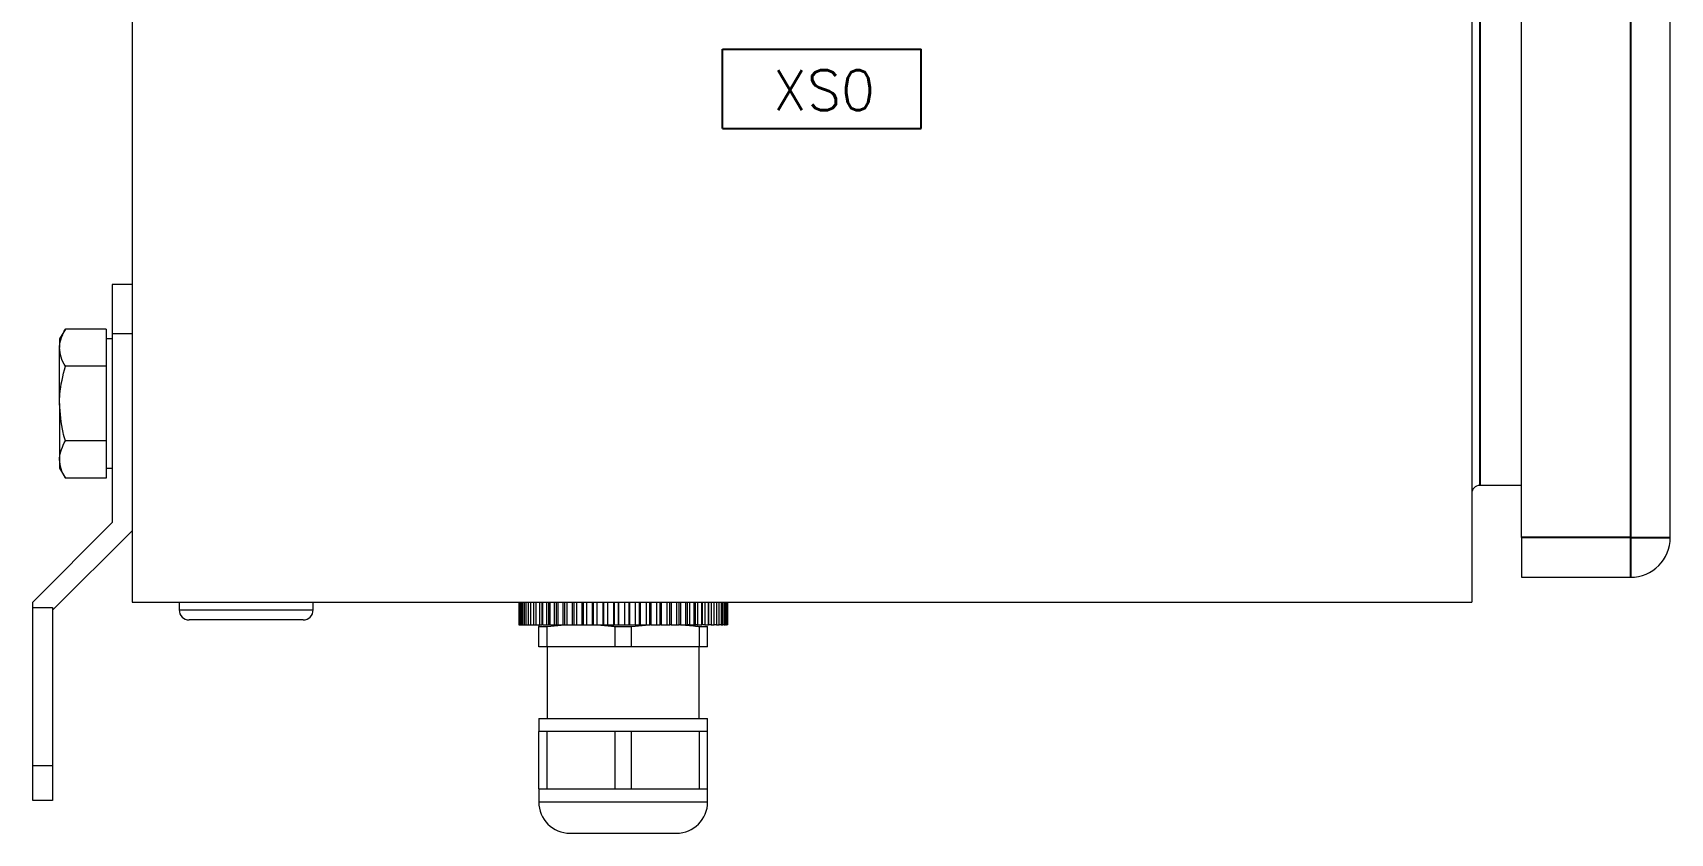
# Model space of a CAD drawing. Extents: x 4137 to 28680, y 2446 to 6814.
# Drawn here: x 4939.7 to 5104.7, y 4134.1 to 4214.7 of the extents above; entities that cross this region are included whole.
import ezdxf
from ezdxf.enums import TextEntityAlignment as Align

# ---------------------------------------------------------------- set-up
doc = ezdxf.new("R2010")
doc.units = 0
doc.header["$LTSCALE"] = 0.5
doc.layers.get('0').update_dxf_attribs({"linetype": 'CONTINUOUS'})
doc.layers.add('VOL', color=2, linetype='CONTINUOUS')
doc.styles.get("Standard").update_dxf_attribs({"font": 'simplex.shx'})

msp = doc.modelspace()

# ---------------------------------------------------------------- linework, layer by layer
at = {"color": 7, "linetype": 'Continuous', "lineweight": 15}
for p, q in [((4949.71, 4457.38), (4949.71, 4157.38)), ((5084.71, 4457.38), (5084.71, 4157.38)), ((5089.71, 4163.88), (5089.71, 4450.88)), ((5104.71, 4163.88), (5104.71, 4450.88)), ((4949.71, 4189.38), (4947.71, 4189.38)), ((4947.71, 4189.38), (4947.71, 4184.38)), ((4942.99, 4184.88), (4942.41, 4183.88)), ((4947.11, 4184.88), (4942.99, 4184.88)), ((4947.11, 4184.88), (4947.11, 4183.01)), ((4942.41, 4183.88), (4942.41, 4183.01)), ((4942.41, 4177.38), (4942.41, 4183.01)), ((4947.71, 4183.88), (4947.11, 4183.88)), ((4947.11, 4183.01), (4947.11, 4181.13)), ((4947.71, 4184.38), (4947.71, 4165.38)), ((4949.71, 4184.38), (4947.71, 4184.38)), ((4947.11, 4181.13), (4942.99, 4181.13)), ((4947.11, 4181.13), (4947.11, 4177.38)), ((4942.41, 4177.38), (4942.41, 4171.75)), ((4947.11, 4177.38), (4947.11, 4173.62)), ((4947.11, 4173.62), (4942.99, 4173.62)), ((4947.11, 4173.62), (4947.11, 4171.75)), ((4942.41, 4171.75), (4942.41, 4170.88)), ((4947.11, 4171.75), (4947.11, 4169.87)), ((4942.41, 4170.88), (4942.99, 4169.87)), ((4947.11, 4169.87), (4942.99, 4169.87)), ((4947.11, 4170.88), (4947.71, 4170.88)), ((5089.71, 4169.13), (5085.51, 4169.13)), ((4947.71, 4165.38), (4939.71, 4157.38)), ((4949.71, 4164.55), (4941.71, 4156.55)), ((5089.71, 4163.88), (5089.71, 4159.88)), ((5089.71, 4159.88), (5100.71, 4159.88)), ((4939.71, 4156.83), (4939.71, 4157.38)), ((4939.71, 4156.83), (4941.71, 4156.83)), ((4939.71, 4140.89), (4939.71, 4156.83)), ((4941.71, 4156.83), (4941.71, 4156.55)), ((4941.71, 4156.55), (4941.71, 4140.89)), ((4949.71, 4157.38), (5084.71, 4157.38)), ((4954.46, 4157.38), (4954.46, 4156.58)), ((4967.96, 4156.58), (4967.96, 4157.38)), ((4988.69, 4157.38), (4988.69, 4155.09)), ((4988.7, 4157.38), (4988.7, 4155.09)), ((4988.77, 4155.09), (4988.77, 4157.38)), ((4988.82, 4157.38), (4988.82, 4155.09)), ((4988.96, 4155.09), (4988.96, 4157.38)), ((4989.05, 4157.38), (4989.05, 4155.09)), ((4989.26, 4155.09), (4989.26, 4157.38)), ((4989.4, 4157.38), (4989.4, 4155.09)), ((4989.67, 4155.09), (4989.67, 4157.38)), ((4989.86, 4157.38), (4989.86, 4155.09)), ((4990.18, 4155.09), (4990.18, 4157.38)), ((4990.4, 4157.38), (4990.4, 4155.09)), ((4990.41, 4157.38), (4990.41, 4155.09)), ((4990.79, 4155.09), (4990.79, 4157.38)), ((4991, 4157.38), (4991, 4155.09)), ((4991.07, 4157.38), (4991.07, 4155.09)), ((4991.5, 4155.09), (4991.5, 4157.38)), ((4991.69, 4157.38), (4991.69, 4155.09)), ((4991.81, 4157.38), (4991.81, 4155.09)), ((4992.29, 4155.09), (4992.29, 4157.38)), ((4992.46, 4157.38), (4992.46, 4155.09)), ((4992.63, 4157.38), (4992.63, 4155.09)), ((4993.15, 4155.09), (4993.15, 4157.38)), ((4993.3, 4157.38), (4993.3, 4155.09)), ((4993.53, 4157.38), (4993.53, 4155.09)), ((4994.08, 4155.09), (4994.08, 4157.38)), ((4994.21, 4157.38), (4994.21, 4155.09)), ((4994.48, 4157.38), (4994.48, 4155.09)), ((4995.07, 4155.09), (4995.07, 4157.38)), ((4995.17, 4157.38), (4995.17, 4155.09)), ((4995.49, 4157.38), (4995.49, 4155.09)), ((4996.1, 4155.09), (4996.1, 4157.38)), ((4996.18, 4157.38), (4996.18, 4155.09)), ((4996.54, 4157.38), (4996.54, 4155.09)), ((4997.17, 4155.09), (4997.17, 4157.38)), ((4997.22, 4157.38), (4997.22, 4155.09)), ((4997.62, 4157.38), (4997.62, 4155.09)), ((4998.26, 4155.09), (4998.26, 4157.38)), ((4998.28, 4157.38), (4998.28, 4155.09)), ((4998.72, 4157.38), (4998.72, 4155.09)), ((4998.72, 4155.09), (4998.72, 4157.38)), ((4999.36, 4155.09), (4999.36, 4157.38)), ((4999.79, 4155.09), (4999.79, 4157.38)), ((4999.82, 4157.38), (4999.82, 4155.09)), ((5000.45, 4155.09), (5000.45, 4157.38)), ((5000.85, 4155.09), (5000.85, 4157.38)), ((5000.92, 4157.38), (5000.92, 4155.09)), ((5001.54, 4155.09), (5001.54, 4157.38)), ((5001.9, 4155.09), (5001.9, 4157.38)), ((5001.99, 4157.38), (5001.99, 4155.09)), ((5002.6, 4155.09), (5002.6, 4157.38)), ((5002.92, 4155.09), (5002.92, 4157.38)), ((5003.04, 4157.38), (5003.04, 4155.09)), ((5003.62, 4155.09), (5003.62, 4157.38)), ((5003.9, 4155.09), (5003.9, 4157.38)), ((5004.04, 4157.38), (5004.04, 4155.09)), ((5004.59, 4155.09), (5004.59, 4157.38)), ((5004.83, 4155.09), (5004.83, 4157.38)), ((5004.99, 4157.38), (5004.99, 4155.09)), ((5005.5, 4155.09), (5005.5, 4157.38)), ((5005.69, 4155.09), (5005.69, 4157.38)), ((5005.88, 4157.38), (5005.88, 4155.09)), ((5006.35, 4155.09), (5006.35, 4157.38)), ((5006.49, 4155.09), (5006.49, 4157.38)), ((5006.7, 4157.38), (5006.7, 4155.09)), ((5007.12, 4155.09), (5007.12, 4157.38)), ((5007.2, 4155.09), (5007.2, 4157.38)), ((5007.43, 4157.38), (5007.43, 4155.09)), ((5007.79, 4155.09), (5007.79, 4157.38)), ((5007.83, 4155.09), (5007.83, 4157.38)), ((5008.07, 4157.38), (5008.07, 4155.09)), ((5008.38, 4155.09), (5008.38, 4157.38)), ((5008.61, 4157.38), (5008.61, 4155.09)), ((5008.87, 4155.09), (5008.87, 4157.38)), ((5009.06, 4157.38), (5009.06, 4155.09)), ((5009.24, 4155.09), (5009.24, 4157.38)), ((5009.39, 4157.38), (5009.39, 4155.09)), ((5009.51, 4155.09), (5009.51, 4157.38)), ((5009.61, 4157.38), (5009.61, 4155.09)), ((5009.67, 4155.09), (5009.67, 4157.38)), ((5009.72, 4157.38), (5009.72, 4155.09)), ((4988.69, 4155.09), (4988.7, 4155.09)), ((4988.7, 4155.09), (4988.77, 4155.09)), ((4988.77, 4155.09), (4988.82, 4155.09)), ((4988.82, 4155.09), (4988.96, 4155.09)), ((4988.96, 4155.09), (4989.05, 4155.09)), ((4989.05, 4155.09), (4989.26, 4155.09)), ((4989.26, 4155.09), (4989.4, 4155.09)), ((4989.4, 4155.09), (4989.67, 4155.09)), ((4989.67, 4155.09), (4989.86, 4155.09)), ((4989.86, 4155.09), (4990.18, 4155.09)), ((4990.18, 4155.09), (4990.4, 4155.09)), ((4990.41, 4155.09), (4990.79, 4155.09)), ((4990.71, 4154.91), (4991.53, 4154.91)), ((4990.71, 4152.88), (4990.71, 4154.91)), ((4990.79, 4155.09), (4991, 4155.09)), ((4991.07, 4155.09), (4991.5, 4155.09)), ((4991.5, 4155.09), (4991.69, 4155.09)), ((4991.53, 4154.91), (4993.32, 4155.09)), ((4991.53, 4152.88), (4991.53, 4154.91)), ((4991.69, 4155.09), (4991.81, 4155.09)), ((4991.81, 4155.09), (4992.29, 4155.09)), ((4992.29, 4155.09), (4992.46, 4155.09)), ((4992.46, 4155.09), (4992.63, 4155.09)), ((4992.63, 4155.09), (4993.15, 4155.09)), ((4993.15, 4155.09), (4993.3, 4155.09)), ((4993.3, 4155.09), (4993.53, 4155.09)), ((4993.53, 4155.09), (4994.08, 4155.09)), ((4994.08, 4155.09), (4994.21, 4155.09)), ((4994.21, 4155.09), (4994.59, 4155.09)), ((4994.48, 4155.09), (4995.07, 4155.09)), ((4995.07, 4155.09), (4995.17, 4155.09)), ((4995.17, 4155.09), (4995.58, 4155.09)), ((4995.49, 4155.09), (4996.1, 4155.09)), ((4996.1, 4155.09), (4996.18, 4155.09)), ((4996.18, 4155.09), (4996.6, 4155.09)), ((4996.54, 4155.09), (4997.17, 4155.09)), ((4997.17, 4155.09), (4997.22, 4155.09)), ((4997.22, 4155.09), (4997.65, 4155.09)), ((4997.62, 4155.09), (4998.26, 4155.09)), ((4998.26, 4155.09), (4998.28, 4155.09)), ((4998.28, 4155.09), (4998.72, 4155.09)), ((4998.38, 4152.88), (4998.38, 4154.91)), ((4998.38, 4154.91), (5000.03, 4154.91)), ((4998.72, 4155.09), (4999.36, 4155.09)), ((4998.72, 4155.09), (4998.72, 4155.09)), ((4999.35, 4155.09), (4999.79, 4155.09)), ((4999.82, 4155.09), (4999.79, 4155.09)), ((4999.82, 4155.09), (5000.45, 4155.09)), ((5000.03, 4154.91), (5001.82, 4155.09)), ((5000.03, 4152.88), (5000.03, 4154.91)), ((5000.42, 4155.09), (5000.85, 4155.09)), ((5000.92, 4155.09), (5000.85, 4155.09)), ((5000.92, 4155.09), (5001.54, 4155.09)), ((5001.48, 4155.09), (5001.9, 4155.09)), ((5001.99, 4155.09), (5001.9, 4155.09)), ((5001.99, 4155.09), (5002.6, 4155.09)), ((5002.51, 4155.09), (5002.92, 4155.09)), ((5003.04, 4155.09), (5002.92, 4155.09)), ((5003.04, 4155.09), (5003.62, 4155.09)), ((5003.51, 4155.09), (5003.9, 4155.09)), ((5004.04, 4155.09), (5003.9, 4155.09)), ((5004.04, 4155.09), (5004.59, 4155.09)), ((5004.46, 4155.09), (5004.83, 4155.09)), ((5004.99, 4155.09), (5004.83, 4155.09)), ((5004.99, 4155.09), (5005.5, 4155.09)), ((5005.5, 4155.09), (5005.69, 4155.09)), ((5005.88, 4155.09), (5005.69, 4155.09)), ((5005.88, 4155.09), (5006.35, 4155.09)), ((5006.35, 4155.09), (5006.49, 4155.09)), ((5006.7, 4155.09), (5006.49, 4155.09)), ((5006.7, 4155.09), (5007.12, 4155.09)), ((5006.88, 4152.88), (5006.88, 4154.91)), ((5006.88, 4154.91), (5007.71, 4154.91)), ((5007.43, 4155.09), (5007.2, 4155.09)), ((5007.43, 4155.09), (5007.79, 4155.09)), ((5007.71, 4152.88), (5007.71, 4154.91)), ((5008.07, 4155.09), (5007.83, 4155.09)), ((5008.07, 4155.09), (5008.38, 4155.09)), ((5008.61, 4155.09), (5008.38, 4155.09)), ((5008.61, 4155.09), (5008.87, 4155.09)), ((5009.06, 4155.09), (5008.87, 4155.09)), ((5009.06, 4155.09), (5009.24, 4155.09)), ((5009.39, 4155.09), (5009.24, 4155.09)), ((5009.39, 4155.09), (5009.51, 4155.09)), ((5009.61, 4155.09), (5009.51, 4155.09)), ((5009.61, 4155.09), (5009.67, 4155.09)), ((5009.72, 4155.09), (5009.67, 4155.09)), ((4991.53, 4152.88), (4990.71, 4152.88)), ((4998.38, 4152.88), (4991.53, 4152.88)), ((4991.55, 4152.88), (4991.55, 4145.64)), ((5000.03, 4152.88), (4998.38, 4152.88)), ((5006.88, 4152.88), (5000.03, 4152.88)), ((5006.86, 4145.64), (5006.86, 4152.88)), ((5007.71, 4152.88), (5006.88, 4152.88)), ((4990.71, 4145.64), (4990.71, 4144.33)), ((4990.71, 4145.64), (5007.71, 4145.64)), ((5007.71, 4144.33), (5007.71, 4145.64)), ((4990.71, 4138.55), (4990.71, 4144.33)), ((4991.53, 4144.33), (4990.71, 4144.33)), ((4991.53, 4138.55), (4991.53, 4144.33)), ((4994.96, 4144.33), (4991.53, 4144.33)), ((4998.38, 4144.33), (4994.96, 4144.33)), ((4998.38, 4138.55), (4998.38, 4144.33)), ((5000.03, 4144.33), (4998.38, 4144.33)), ((5000.03, 4138.55), (5000.03, 4144.33)), ((5003.46, 4144.33), (5000.03, 4144.33)), ((5006.88, 4144.33), (5003.46, 4144.33)), ((5006.88, 4138.55), (5006.88, 4144.33)), ((5007.71, 4144.33), (5006.88, 4144.33)), ((5007.71, 4138.55), (5007.71, 4144.33)), ((4941.71, 4140.89), (4939.71, 4140.89)), ((4939.71, 4137.38), (4939.71, 4140.89)), ((4941.71, 4140.89), (4941.71, 4137.38)), ((4990.71, 4138.55), (4990.71, 4137.24)), ((4990.71, 4138.55), (4991.53, 4138.55)), ((4991.53, 4138.55), (4994.96, 4138.55)), ((4994.96, 4138.55), (4998.38, 4138.55)), ((4998.38, 4138.55), (5000.03, 4138.55)), ((5000.03, 4138.55), (5003.46, 4138.55)), ((5003.46, 4138.55), (5006.88, 4138.55)), ((5006.88, 4138.55), (5007.71, 4138.55)), ((5007.71, 4137.24), (5007.71, 4138.55)), ((4941.71, 4137.38), (4939.71, 4137.38)), ((4993.85, 4134.09), (5004.56, 4134.09))]:
    msp.add_line(p, q, dxfattribs=at)
at = {"color": 7}
for p, q in [((5009.22, 4205.07), (5009.22, 4213.07)), ((5009.22, 4213.07), (5029.22, 4213.07)), ((5029.22, 4205.07), (5029.22, 4213.07)), ((5009.22, 4205.07), (5029.22, 4205.07))]:
    msp.add_line(p, q, dxfattribs=at)
msp.add_line((5029.22, 4213.07), (5029.22, 4213.07))
at = {"color": 8, "linetype": 'Continuous', "lineweight": 15}
for p, q in [((4954.46, 4156.58), (4967.96, 4156.58)), ((4990.71, 4137.24), (5007.71, 4137.24))]:
    msp.add_line(p, q, dxfattribs=at)
at = {"color": 7, "linetype": 'Continuous', "lineweight": 15}
for centre, radius, start, end in [((5085.51, 4168.33), 0.8, 90, 180), ((5100.71, 4163.88), 4, 270, 0), ((4955.46, 4156.58), 1, 180, 270), ((4966.96, 4156.58), 1, 270, 0), ((4993.85, 4137.24), 3.15, 180, 270), ((5004.56, 4137.24), 3.15, 270, 0)]:
    msp.add_arc(centre, radius, start, end, dxfattribs=at)
for points, knots in [([(4942.41, 4183.01), (4942.41, 4183.05), (4942.41, 4183.68), (4942.71, 4184.31), (4942.99, 4184.88)], [0, 0, 0, 0, 0.070215, 1, 1, 1, 1]), ([(4942.99, 4181.13), (4942.82, 4181.43), (4942.5, 4182.05), (4942.44, 4182.69), (4942.41, 4183.01)], [0, 0, 0, 0, 0.495458, 1, 1, 1, 1]), ([(4942.41, 4177.38), (4942.41, 4177.68), (4942.44, 4178.95), (4942.75, 4180.19), (4942.99, 4181.13)], [0, 0, 0, 0, 0.241851, 1, 1, 1, 1]), ([(4942.99, 4173.62), (4942.91, 4173.9), (4942.57, 4175.12), (4942.48, 4176.39), (4942.41, 4177.38)], [0, 0, 0, 0, 0.223713, 1, 1, 1, 1]), ([(4942.41, 4171.75), (4942.41, 4171.79), (4942.41, 4172.43), (4942.71, 4173.05), (4942.99, 4173.62)], [0, 0, 0, 0, 0.0702152, 1, 1, 1, 1]), ([(4942.99, 4169.87), (4942.82, 4170.18), (4942.5, 4170.79), (4942.44, 4171.43), (4942.41, 4171.75)], [0, 0, 0, 0, 0.495459, 1, 1, 1, 1]), ([(4966.96, 4155.58), (4966.96, 4155.58), (4965.86, 4155.58), (4962.3, 4155.58), (4960.11, 4155.58), (4956.55, 4155.58), (4955.46, 4155.58), (4955.46, 4155.58)], [0, 0, 0, 0, 0.333333, 0.333333, 0.666667, 0.666667, 1, 1, 1, 1]), ([(4990.71, 4155.09), (4990.71, 4155.05), (4990.71, 4155), (4990.71, 4154.93), (4990.71, 4154.91)], [0, 0, 0, 0, 0.801312, 1, 1, 1, 1]), ([(4996.59, 4155.09), (4997.07, 4155.05), (4997.67, 4155), (4998.27, 4154.93), (4998.38, 4154.91)], [0, 0, 0, 0, 0.801312, 1, 1, 1, 1]), ([(5005.09, 4155.09), (5005.63, 4155.05), (5006.23, 4155), (5006.82, 4154.92), (5006.88, 4154.91)], [0, 0, 0, 0, 0.897934, 1, 1, 1, 1])]:
    msp.add_open_spline(points, degree=3, knots=knots, dxfattribs=at)
at = {"layer": 'VOL'}
for p, q in [((5100.71, 4450.88), (5100.71, 4163.88)), ((5085.51, 4445.63), (5085.51, 4169.13)), ((5100.71, 4163.88), (5089.71, 4163.88)), ((5100.71, 4163.88), (5100.71, 4159.88)), ((5100.71, 4163.88), (5104.71, 4163.88))]:
    msp.add_line(p, q, dxfattribs=at)

# ---------------------------------------------------------------- texts
msp.add_text('XS0', height=4).set_placement((5019.43, 4206.94), align=Align.CENTER)

doc.saveas('drawing.dxf')
